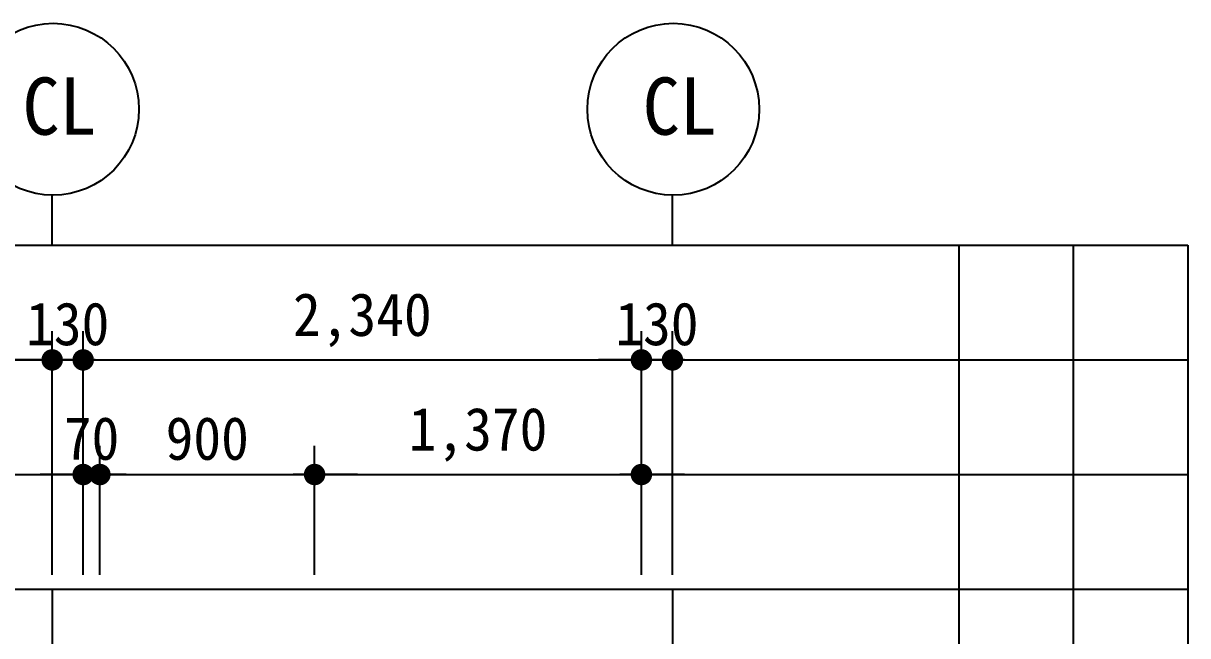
# Model space of a CAD drawing. Header units: millimetres. Extents: x -423835 to -174325, y -1379898 to -1311126.
# Drawn here: x -386566 to -381685, y -1314826 to -1312261 of the extents above; entities that cross this region are included whole.
import ezdxf
from ezdxf.enums import TextEntityAlignment as Align

# ---------------------------------------------------------------- set-up
doc = ezdxf.new("R2010")
doc.units = ezdxf.units.MM
doc.header["$LTSCALE"] = 100
doc.header["$MEASUREMENT"] = 0
doc.header["$PDSIZE"] = -10
doc.layers.get('0').update_dxf_attribs({"linetype": 'CONTINUOUS'})
doc.layers.get('Defpoints').update_dxf_attribs({"color": 153, "linetype": 'CONTINUOUS'})
doc.layers.add('A-AXIS-BUBL', color=7, linetype='CONTINUOUS', lineweight=25)
doc.layers.add('A-XXXX-TXT2', color=3, linetype='CONTINUOUS', lineweight=25)
doc.layers.add('A-DIMS', color=7, linetype='CONTINUOUS')
doc.layers.add('AA-AXIS-LINE-1', color=1, linetype='CONTINUOUS')
doc.styles.add('HY울릉도L', font='')
doc.styles.add('돋움체', font='')
doc.styles.get('HY울릉도L').set_extended_font_data('HYwulM')
doc.styles.get('돋움체').set_extended_font_data('DotumChe')
doc.dimstyles.new('CDIM', dxfattribs={"dimtxt": 3, "dimasz": 1.5, "dimexe": 2, "dimexo": 1, "dimgap": 1, "dimtad": 1, "dimdec": 0, "dimrnd": 0.5, "dimzin": 0, "dimdsep": 32, "dimlunit": 6, "dimtxsty": 'HY울릉도L', "dimblk1": '_CIDOT', "dimblk2": '_CIDOT', "dimsah": 1, "dimcen": 5.5, "dimclrd": 2, "dimclre": 2, "dimclrt": 7, "dimadec": 0, "dimazin": 0, "dimtfac": 1, "dimtdec": 0, "dimtix": 1, "dimtmove": 2, "dimatfit": 1, "dimldrblk": '_CIDOT', "dimfxl": 1, "dimtolj": 1, "dimtzin": 0, "dimlwd": -1, "dimarcsym": 0})

# ---------------------------------------------------------------- blocks, each defined once
blk = doc.blocks.new('_CIDOT')
at = {"color": 0, "linetype": 'ByBlock'}
blk.add_line((2, 0), (-1, 0), dxfattribs=at)
at = {"color": 0, "linetype": 'ByBlock', "const_width": 0.5}
blk.add_lwpolyline([(-0.25, 0, 1), (0.25, 0, 1)], format="xyb", close=True, dxfattribs=at)
blk = doc.blocks.new('*D14')
at = {"layer": 'A-DIMS', "lineweight": -2, "transparency": 16777216}
for p, q in [((-386315, -1314571.3), (-386315, -1313551.3)), ((-383975, -1314571.3), (-383975, -1313551.3))]:
    blk.add_line(p, q, dxfattribs=at)
at = {"layer": 'A-DIMS', "transparency": 16777216}
blk.add_line((-386225, -1313671.3), (-384065, -1313671.3), dxfattribs=at)
at = {"layer": 'Defpoints', "color": 0, "transparency": 16777216}
for p in [(-383975, -1313671.3), (-386315, -1314631.3), (-383975, -1314631.3)]:
    blk.add_point(p, dxfattribs=at)
at = {"layer": 'A-DIMS', "transparency": 16777216, "xscale": 90, "yscale": 90, "zscale": 90, "rotation": 180}
blk.add_blockref('_CIDOT', (-386315, -1313671.3), dxfattribs=at)
at = {"layer": 'A-DIMS', "transparency": 16777216, "xscale": 90, "yscale": 90, "zscale": 90}
blk.add_blockref('_CIDOT', (-383975, -1313671.3), dxfattribs=at)
at = {"layer": 'A-DIMS', "color": 3, "transparency": 16777216, "insert": (-385145, -1313504.2), "char_height": 180, "attachment_point": 5, "style": '돋움체'}
blk.add_mtext('\\A1;2,340', dxfattribs=at)
blk = doc.blocks.new('*D15')
at = {"layer": 'A-DIMS', "lineweight": -2, "transparency": 16777216}
for p, q in [((-386445, -1314571.3), (-386445, -1313551.3)), ((-386315, -1314571.3), (-386315, -1313551.3))]:
    blk.add_line(p, q, dxfattribs=at)
at = {"layer": 'A-DIMS', "transparency": 16777216}
for p, q in [((-386535, -1313671.3), (-386625, -1313671.3)), ((-386445, -1313671.3), (-386315, -1313671.3)), ((-386225, -1313671.3), (-386135, -1313671.3))]:
    blk.add_line(p, q, dxfattribs=at)
at = {"layer": 'Defpoints', "color": 0, "transparency": 16777216}
for p in [(-386315, -1313671.3), (-386445, -1314631.3), (-386315, -1314631.3)]:
    blk.add_point(p, dxfattribs=at)
at = {"layer": 'A-DIMS', "transparency": 16777216, "xscale": 90, "yscale": 90, "zscale": 90}
blk.add_blockref('_CIDOT', (-386445, -1313671.3), dxfattribs=at)
at = {"layer": 'A-DIMS', "transparency": 16777216, "xscale": 90, "yscale": 90, "zscale": 90, "rotation": 180}
blk.add_blockref('_CIDOT', (-386315, -1313671.3), dxfattribs=at)
at = {"layer": 'A-DIMS', "color": 3, "transparency": 16777216, "insert": (-386380, -1313521.2), "char_height": 180, "attachment_point": 5, "style": '돋움체'}
blk.add_mtext('\\A1;130', dxfattribs=at)
blk = doc.blocks.new('*D13')
at = {"layer": 'A-DIMS', "lineweight": -2, "transparency": 16777216}
for p, q in [((-383975, -1314571.3), (-383975, -1313551.3)), ((-383845, -1314571.3), (-383845, -1313551.3))]:
    blk.add_line(p, q, dxfattribs=at)
at = {"layer": 'A-DIMS', "transparency": 16777216}
for p, q in [((-384065, -1313671.3), (-384155, -1313671.3)), ((-383975, -1313671.3), (-383845, -1313671.3)), ((-383755, -1313671.3), (-383665, -1313671.3))]:
    blk.add_line(p, q, dxfattribs=at)
at = {"layer": 'Defpoints', "color": 0, "transparency": 16777216}
for p in [(-383845, -1313671.3), (-383975, -1314631.3), (-383845, -1314631.3)]:
    blk.add_point(p, dxfattribs=at)
at = {"layer": 'A-DIMS', "transparency": 16777216, "xscale": 90, "yscale": 90, "zscale": 90}
blk.add_blockref('_CIDOT', (-383975, -1313671.3), dxfattribs=at)
at = {"layer": 'A-DIMS', "transparency": 16777216, "xscale": 90, "yscale": 90, "zscale": 90, "rotation": 180}
blk.add_blockref('_CIDOT', (-383845, -1313671.3), dxfattribs=at)
at = {"layer": 'A-DIMS', "color": 3, "transparency": 16777216, "insert": (-383910, -1313521.2), "char_height": 180, "attachment_point": 5, "style": '돋움체'}
blk.add_mtext('\\A1;130', dxfattribs=at)
blk = doc.blocks.new('*D233')
at = {"layer": 'A-DIMS', "lineweight": -2, "transparency": 16777216}
for p, q in [((-386245, -1314571.3), (-386245, -1314031.3)), ((-385345, -1314571.3), (-385345, -1314031.3))]:
    blk.add_line(p, q, dxfattribs=at)
at = {"layer": 'A-DIMS', "transparency": 16777216}
blk.add_line((-386155, -1314151.3), (-385435, -1314151.3), dxfattribs=at)
at = {"layer": 'Defpoints', "color": 0, "transparency": 16777216}
for p in [(-385345, -1314151.3), (-386245, -1314631.3), (-385345, -1314631.3)]:
    blk.add_point(p, dxfattribs=at)
at = {"layer": 'A-DIMS', "transparency": 16777216, "xscale": 90, "yscale": 90, "zscale": 90, "rotation": 180}
blk.add_blockref('_CIDOT', (-386245, -1314151.3), dxfattribs=at)
at = {"layer": 'A-DIMS', "transparency": 16777216, "xscale": 90, "yscale": 90, "zscale": 90}
blk.add_blockref('_CIDOT', (-385345, -1314151.3), dxfattribs=at)
at = {"layer": 'A-DIMS', "color": 3, "transparency": 16777216, "insert": (-385795, -1314001.2), "char_height": 180, "attachment_point": 5, "style": '돋움체'}
blk.add_mtext('\\A1;900', dxfattribs=at)
blk = doc.blocks.new('*D234')
at = {"layer": 'A-DIMS', "lineweight": -2, "transparency": 16777216}
for p, q in [((-385345, -1314571.3), (-385345, -1314031.3)), ((-383975, -1314571.3), (-383975, -1314031.3))]:
    blk.add_line(p, q, dxfattribs=at)
at = {"layer": 'A-DIMS', "transparency": 16777216}
blk.add_line((-385255, -1314151.3), (-384065, -1314151.3), dxfattribs=at)
at = {"layer": 'Defpoints', "color": 0, "transparency": 16777216}
for p in [(-383975, -1314151.3), (-385345, -1314631.3), (-383975, -1314631.3)]:
    blk.add_point(p, dxfattribs=at)
at = {"layer": 'A-DIMS', "transparency": 16777216, "xscale": 90, "yscale": 90, "zscale": 90, "rotation": 180}
blk.add_blockref('_CIDOT', (-385345, -1314151.3), dxfattribs=at)
at = {"layer": 'A-DIMS', "transparency": 16777216, "xscale": 90, "yscale": 90, "zscale": 90}
blk.add_blockref('_CIDOT', (-383975, -1314151.3), dxfattribs=at)
at = {"layer": 'A-DIMS', "color": 3, "transparency": 16777216, "insert": (-384660, -1313984.2), "char_height": 180, "attachment_point": 5, "style": '돋움체'}
blk.add_mtext('\\A1;1,370', dxfattribs=at)
blk = doc.blocks.new('*D437')
at = {"layer": 'A-DIMS', "lineweight": -2, "transparency": 16777216}
for p, q in [((-386315, -1314571.3), (-386315, -1314031.3)), ((-386245, -1314571.3), (-386245, -1314031.3))]:
    blk.add_line(p, q, dxfattribs=at)
at = {"layer": 'A-DIMS', "transparency": 16777216}
for p, q in [((-386405, -1314151.3), (-386495, -1314151.3)), ((-386245, -1314151.3), (-386315, -1314151.3)), ((-386155, -1314151.3), (-386065, -1314151.3))]:
    blk.add_line(p, q, dxfattribs=at)
at = {"layer": 'Defpoints', "color": 0, "transparency": 16777216}
for p in [(-386315, -1314151.3), (-386315, -1314631.3), (-386245, -1314631.3)]:
    blk.add_point(p, dxfattribs=at)
at = {"layer": 'A-DIMS', "transparency": 16777216, "xscale": 90, "yscale": 90, "zscale": 90, "rotation": 180}
blk.add_blockref('_CIDOT', (-386245, -1314151.3), dxfattribs=at)
at = {"layer": 'A-DIMS', "transparency": 16777216, "xscale": 90, "yscale": 90, "zscale": 90}
blk.add_blockref('_CIDOT', (-386315, -1314151.3), dxfattribs=at)
at = {"layer": 'A-DIMS', "color": 3, "transparency": 16777216, "insert": (-386280, -1314001.2), "char_height": 180, "attachment_point": 5, "style": '돋움체'}
blk.add_mtext('\\A1;70', dxfattribs=at)

msp = doc.modelspace()

# ---------------------------------------------------------------- linework, layer by layer
at = {"layer": 'A-AXIS-BUBL', "ltscale": 0.2}
for p, q in [((-386445, -1313191.3), (-386445, -1312981.3)), ((-383845, -1313191.3), (-383845, -1312981.3))]:
    msp.add_line(p, q, dxfattribs=at)
for centre in [(-386441.5, -1312621.3), (-383841.5, -1312621.3)]:
    msp.add_circle(centre, 360, dxfattribs=at)
at = {"layer": 'AA-AXIS-LINE-1'}
for p, q in [((-386445, -1314631.3), (-386445, -1318209.1)), ((-383845, -1314631.3), (-383845, -1318209.1))]:
    msp.add_line(p, q, dxfattribs=at)
at = {"layer": 'Defpoints'}
for p, q in [((-388605, -1313191.3), (-381685, -1313191.3)), ((-382645, -1313191.3), (-382645, -1318209.1)), ((-382165, -1313191.3), (-382165, -1318209.1)), ((-381685, -1313191.3), (-381685, -1318209.1)), ((-388605, -1313671.3), (-381685, -1313671.3)), ((-388605, -1314151.3), (-381685, -1314151.3)), ((-388605, -1314631.3), (-381685, -1314631.3))]:
    msp.add_line(p, q, dxfattribs=at)

# ---------------------------------------------------------------- texts
at = {"layer": 'A-XXXX-TXT2', "ltscale": 0.2, "style": '돋움체'}
for p in [(-386414.3, -1312608.1), (-383814.3, -1312608.1)]:
    msp.add_text('CL', height=240, dxfattribs=at).set_placement(p, align=Align.MIDDLE)

# ---------------------------------------------------------------- dimensions: what is measured, and where the dimension line sits
at = {"layer": 'A-DIMS'}
for base, p1, p2, angle, picture, middle in [((-386315, -1313671.3), (-386445, -1314631.3), (-386315, -1314631.3), 180, '*D15', (-386380, -1313521.2)), ((-383975, -1313671.3), (-386315, -1314631.3), (-383975, -1314631.3), 180, '*D14', (-385145, -1313504.2)), ((-383845, -1313671.3), (-383975, -1314631.3), (-383845, -1314631.3), 180, '*D13', (-383910, -1313521.2)), ((-386315, -1314151.3), (-386245, -1314631.3), (-386315, -1314631.3), 0, '*D437', (-386280, -1314001.2)), ((-385345, -1314151.3), (-386245, -1314631.3), (-385345, -1314631.3), 180, '*D233', (-385795, -1314001.2)), ((-383975, -1314151.3), (-385345, -1314631.3), (-383975, -1314631.3), 180, '*D234', (-384660, -1313984.2))]:
    dim = msp.add_linear_dim(base=base, p1=p1, p2=p2, angle=angle, dimstyle='CDIM', override={"dimscale": 60, "dimtxsty": '돋움체', "dimclrd": 256, "dimclre": 256, "dimclrt": 3}, dxfattribs=at)
    dim.commit()
    dim.dimension.update_dxf_attribs({"geometry": picture, "text_midpoint": middle})

doc.saveas('drawing.dxf')
